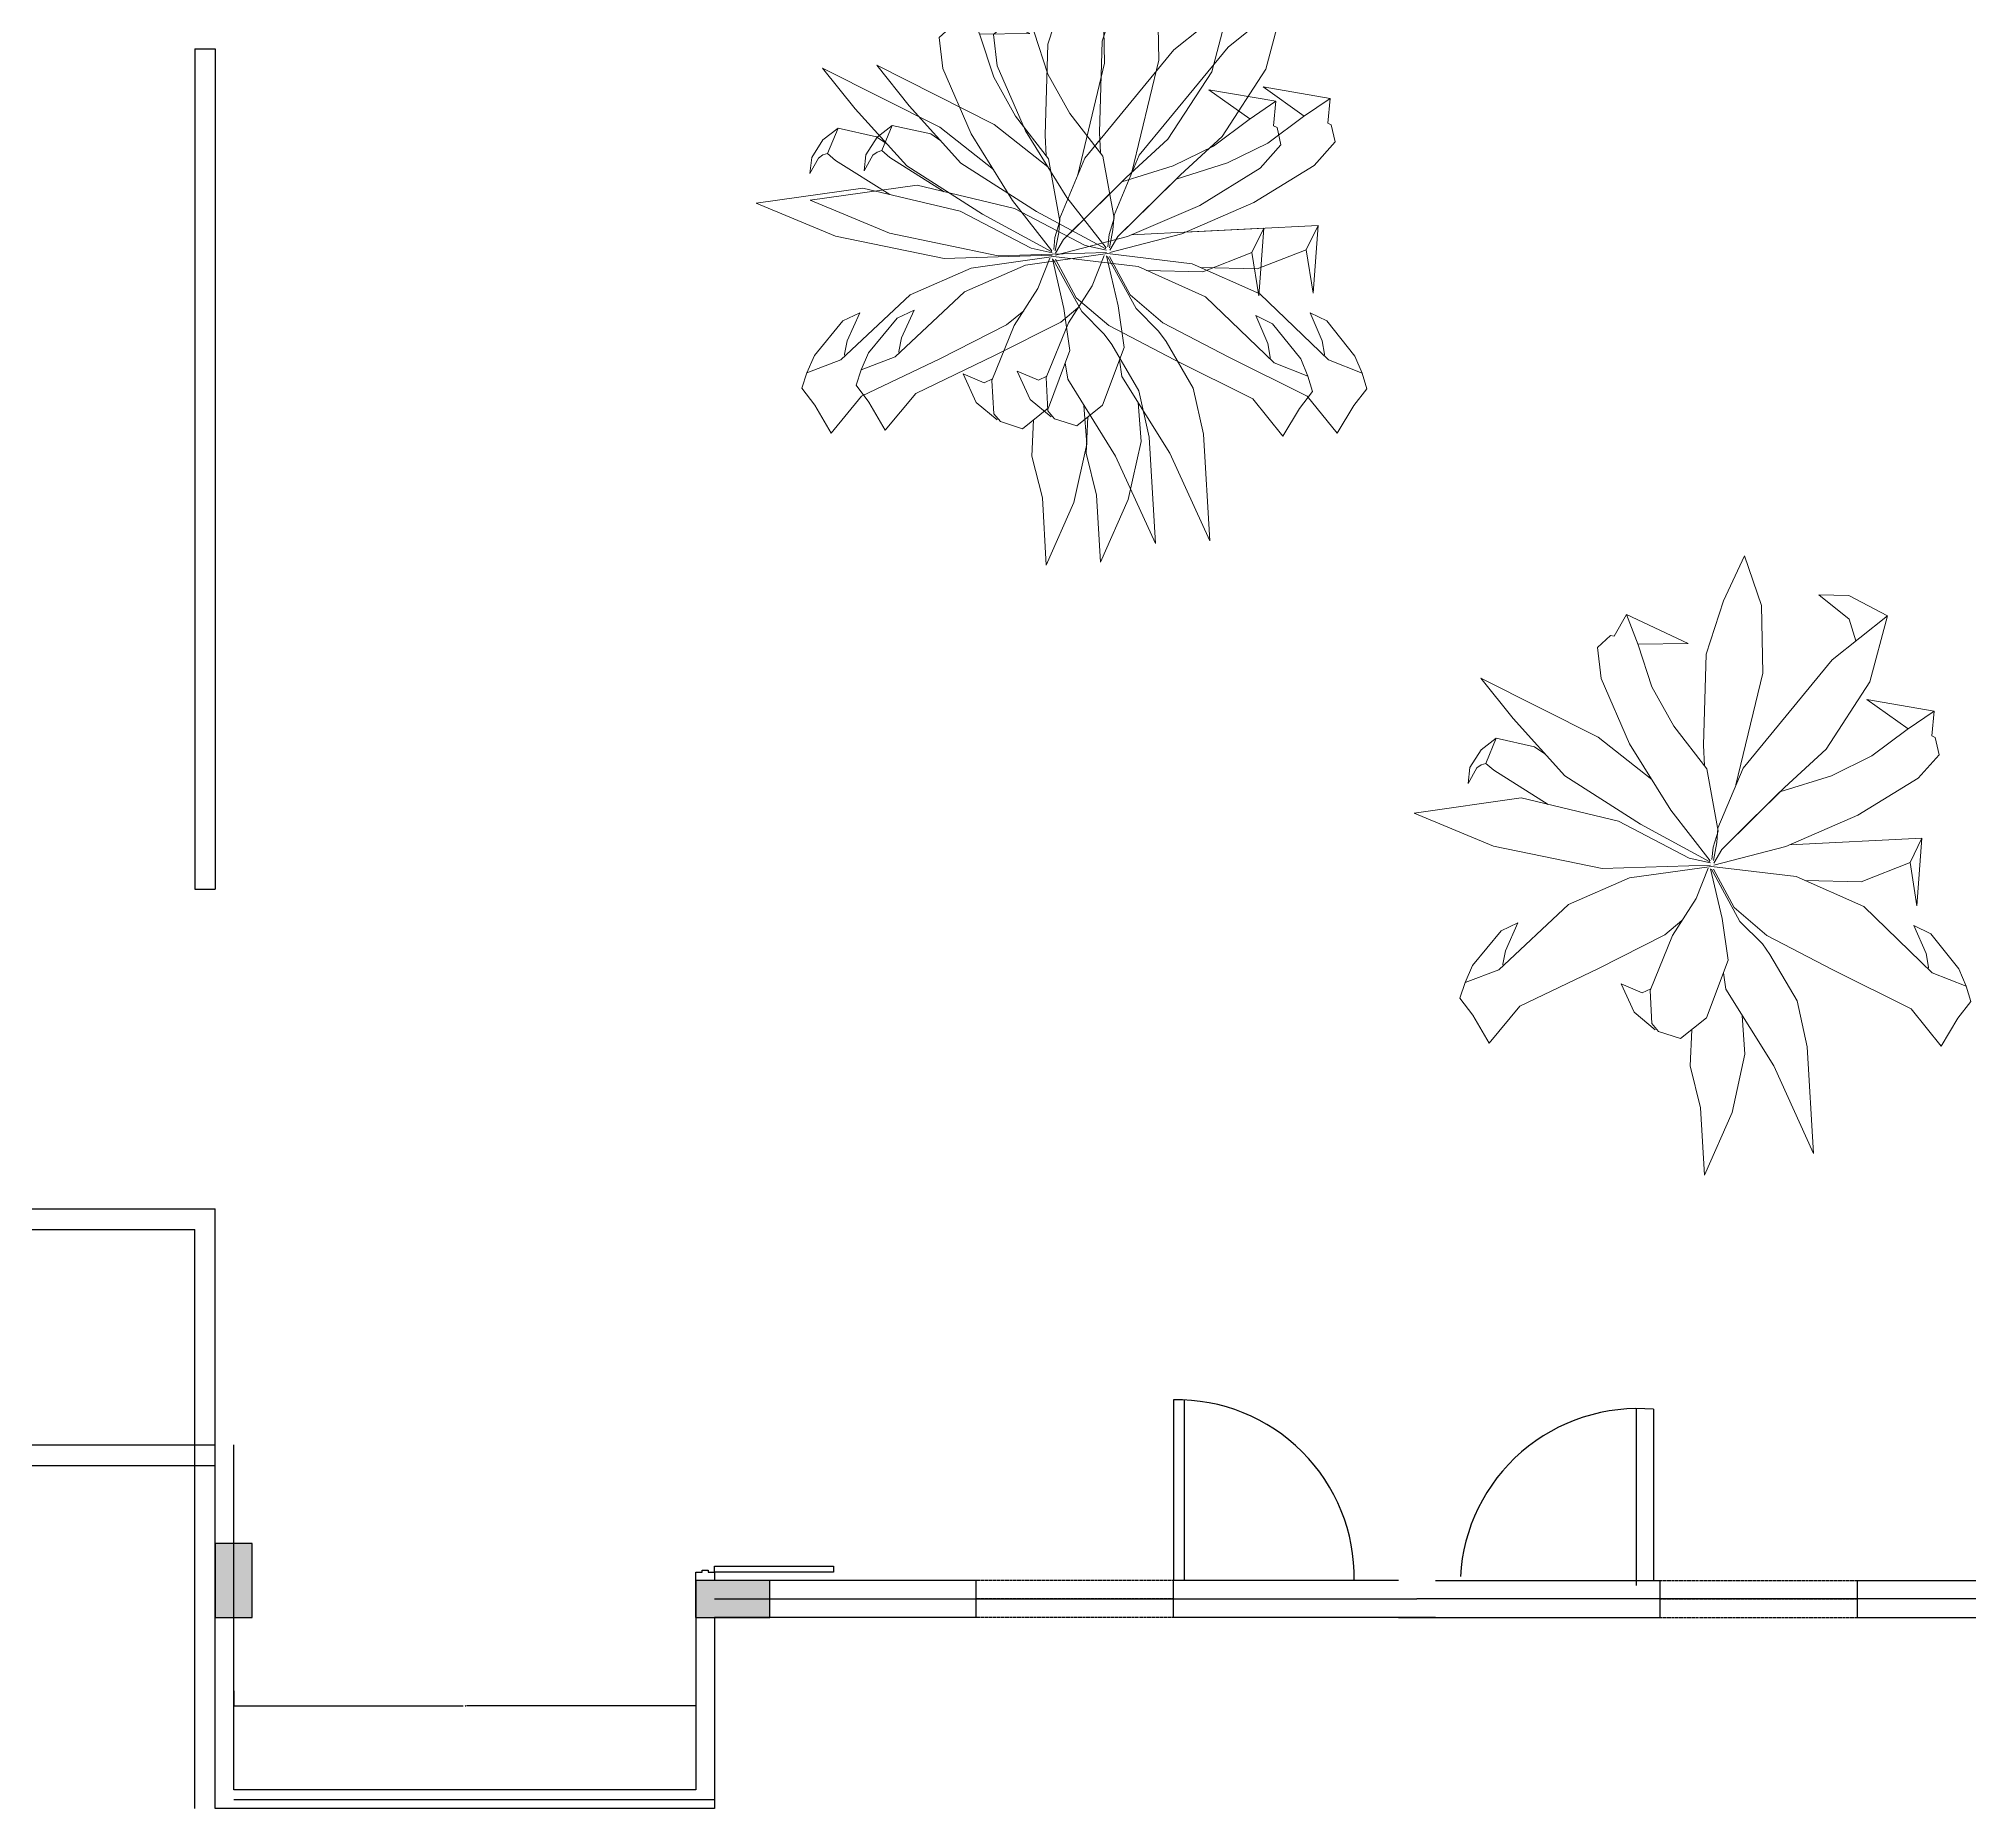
# Model space of a CAD drawing. Header units: metres. Extents: x -2370498 to 1228044, y -644254 to 236701.
# Drawn here: x -78493.2 to -78023.2, y 19227.2 to 19658.2 of the extents above; entities that cross this region are included whole.
import ezdxf

# ---------------------------------------------------------------- set-up
doc = ezdxf.new("R2010")
doc.units = ezdxf.units.M
doc.header["$MEASUREMENT"] = 0
doc.linetypes.add('HIDDEN2', pattern=[0.1875, 0.125, -0.0625])
for name, color, linetype in [('Beam', 6, 'Continuous'), ('column', 156, 'Continuous'), ('dim', 192, 'Continuous'), ('Door', 3, 'Continuous'), ('stair', 6, 'Continuous'), ('window', 5, 'HIDDEN2')]:
    doc.layers.add(name, color=color, linetype=linetype)
doc.layers.add('fl', color=7, linetype='Continuous', lineweight=9, true_color=0xa3d166)
doc.layers.add('Wall', color=7, linetype='Continuous', lineweight=30)
doc.styles.get("Standard").update_dxf_attribs({"font": 'arial.ttf'})
doc.dimstyles.get("Standard").update_dxf_attribs({"dimtxt": 0.18, "dimasz": 0.18, "dimexe": 0.18, "dimexo": 0.0625, "dimgap": 0.09, "dimtad": 0, "dimtih": 1, "dimtoh": 1, "dimdec": 1, "dimzin": 0, "dimdsep": 46, "dimlunit": 4, "dimtxsty": 'Standard', "dimcen": 0.09, "dimadec": 0, "dimazin": 0, "dimtfac": 1, "dimtdec": 1, "dimtofl": 0, "dimtmove": 0, "dimatfit": 3, "dimfxl": 1, "dimtolj": 1, "dimtzin": 0, "dimarcsym": 0})

# ---------------------------------------------------------------- blocks, each defined once
blk = doc.blocks.new('*D65')
at = {"layer": 'Defpoints', "color": 0, "transparency": 16777216}
for p in [(-78445.67, 19255.95), (-78333.17, 19255.95), (-78445.67, 19252.19)]:
    blk.add_point(p, dxfattribs=at)
at = {"layer": 'dim', "color": 0, "lineweight": -2, "transparency": 16777216}
for p, q in [((-78445.67, 19255.89), (-78445.67, 19252.01)), ((-78445.49, 19252.19), (-78389.81, 19252.19)), ((-78333.35, 19252.19), (-78389.02, 19252.19)), ((-78333.17, 19255.89), (-78333.17, 19252.01))]:
    blk.add_line(p, q, dxfattribs=at)
at = {"layer": 'dim', "color": 0, "transparency": 16777216}
for points in [[(-78445.49, 19252.22), (-78445.49, 19252.16), (-78445.67, 19252.19)], [(-78333.35, 19252.22), (-78333.35, 19252.16), (-78333.17, 19252.19)]]:
    blk.add_solid(points, dxfattribs=at)
at = {"layer": 'dim', "color": 0, "transparency": 16777216, "insert": (-78389.42, 19252.19), "char_height": 0.18, "attachment_point": 5}
blk.add_mtext('\\A1;9\'-4{\\H1x;\\S1/2;}"', dxfattribs=at)
blk = doc.blocks.new('FLOR 2')
for points in [[(214.4043, 128.2982), (214.3907, 128.3688), (214.3953, 128.4265), (214.4292, 128.5018), (214.4302, 128.5333), (214.4414, 128.5418), (214.459, 128.536), (214.4866, 128.5305), (214.465, 128.4951), (214.4562, 128.4197), (214.4473, 128.3559), (214.4405, 128.3378)], [(214.4302, 128.5333), (214.4183, 128.5223), (214.3978, 128.4891), (214.3961, 128.473), (214.4154, 128.4911), (214.4257, 128.4971), (214.4272, 128.4974)], [(214.403, 128.2987), (214.3752, 128.3885), (214.3261, 128.4713), (214.2767, 128.5271), (214.2944, 128.4352), (214.3409, 128.3618), (214.3913, 128.3142), (214.4011, 128.2981)], [(214.2383, 128.4387), (214.2437, 128.4544), (214.255, 128.4686), (214.2676, 128.4746), (214.2573, 128.463), (214.256, 128.4587), (214.2561, 128.4544)], [(214.2648, 128.4031), (214.2562, 128.4096), (214.2383, 128.4387), (214.2561, 128.4544), (214.264, 128.4497), (214.3074, 128.4148)], [(214.4, 128.2982), (214.3496, 128.3445), (214.2886, 128.393), (214.2271, 128.4192), (214.1846, 128.4344), (214.2663, 128.3549), (214.3161, 128.3228)], [(214.5225, 128.3905), (214.5023, 128.4028), (214.4753, 128.4055), (214.4886, 128.3907), (214.4877, 128.3827)], [(214.406, 128.2997), (214.4501, 128.3042), (214.4861, 128.3111), (214.5273, 128.3451), (214.537, 128.3722), (214.5249, 128.3883), (214.5166, 128.3915), (214.4888, 128.3837), (214.45, 128.3498), (214.4263, 128.3199), (214.4048, 128.3015)], [(214.5352, 128.3152), (214.5679, 128.3238), (214.612, 128.3508), (214.6557, 128.3911), (214.5995, 128.3754), (214.5621, 128.3721), (214.5328, 128.3606)], [(214.3993, 128.2978), (214.3468, 128.3158), (214.2804, 128.331), (214.219, 128.3358), (214.1924, 128.33), (214.1864, 128.316), (214.1878, 128.3131), (214.1737, 128.2969), (214.2017, 128.296), (214.2402, 128.2965), (214.2786, 128.2896), (214.3229, 128.2746), (214.3772, 128.2828), (214.3891, 128.2915), (214.3988, 128.296)], [(214.4067, 128.2991), (214.4575, 128.2904), (214.4824, 128.2783), (214.493, 128.2751), (214.5388, 128.2659), (214.5796, 128.2706), (214.6689, 128.2955), (214.5857, 128.3035), (214.5092, 128.3211), (214.495, 128.3184)], [(214.1737, 128.2969), (214.2148, 128.2545), (214.201, 128.296)], [(214.3933, 128.285), (214.3602, 128.2162), (214.3404, 128.1712), (214.2975, 128.1162), (214.2482, 128.0831), (214.2688, 128.141), (214.3325, 128.2446), (214.3747, 128.2821), (214.3863, 128.2871), (214.4001, 128.2951)], [(214.404, 128.2961), (214.4089, 128.2317), (214.4037, 128.1637), (214.3902, 128.1037), (214.3769, 128.0799), (214.3617, 128.0783), (214.3593, 128.0806), (214.3397, 128.0718), (214.3471, 128.0989), (214.3589, 128.1355), (214.3637, 128.1742), (214.3624, 128.221), (214.3863, 128.2705), (214.3933, 128.285), (214.4022, 128.2954)], [(214.4043, 128.2982), (214.4365, 128.2316), (214.4803, 128.1847), (214.5539, 128.1471), (214.5744, 128.1231), (214.5884, 128.1236), (214.5985, 128.1391), (214.6166, 128.1606), (214.5776, 128.1747), (214.5235, 128.228), (214.4767, 128.2723), (214.4446, 128.2912), (214.4072, 128.2973)], [(214.3443, 128.2552), (214.2601, 128.2016), (214.2044, 128.1836), (214.1588, 128.1834), (214.1896, 128.2135), (214.1896, 128.2135), (214.2285, 128.2427), (214.3025, 128.2706), (214.3197, 128.2756)], [(214.4421, 128.2257), (214.4591, 128.1798), (214.4572, 128.1343), (214.4947, 128.1408), (214.4406, 128.1176), (214.4572, 128.1343), (214.4406, 128.1176), (214.4086, 128.2282)], [(214.5744, 128.1231), (214.5582, 128.1242), (214.5214, 128.1374), (214.51, 128.1488), (214.5364, 128.1468), (214.5482, 128.1486), (214.5496, 128.1493)], [(214.2482, 128.0831), (214.2206, 128.1092), (214.2117, 128.1335), (214.2402, 128.1156), (214.2599, 128.1162)], [(214.3397, 128.0718), (214.3113, 128.1236), (214.3469, 128.0982)]]:
    blk.add_lwpolyline(points)

msp = doc.modelspace()

# ---------------------------------------------------------------- hatches: boundary and pattern name
at = {"layer": 'column'}
h = msp.add_hatch(color=256, dxfattribs=at)
h.dxf.hatch_style = 1
h.paths.add_polyline_path([(-78450.16774, 19291.73165), (-78441.16774, 19291.73165), (-78441.16774, 19273.73165), (-78450.16774, 19273.73165)])
h = msp.add_hatch(color=256, dxfattribs=at)
h.dxf.hatch_style = 1
h.paths.add_polyline_path([(-78315.16774, 19282.73165), (-78315.16774, 19273.73165), (-78333.16774, 19273.73165), (-78333.16774, 19282.73165)])

# ---------------------------------------------------------------- linework, layer by layer
for p, q in [((-78546.16774, 19373.23326), (-78450.16774, 19373.23326)), ((-78541.16774, 19368.23326), (-78455.16774, 19368.23326))]:
    msp.add_line(p, q)
at = {"layer": 'Beam'}
for p, q in [((-78328.66774, 19278.23165), (-78157.66774, 19278.23165)), ((-77986.66774, 19278.23165), (-78157.66774, 19278.23165)), ((-78328.66774, 19229.31561), (-78445.66774, 19229.31561))]:
    msp.add_line(p, q, dxfattribs=at)
at = {"layer": 'column'}
for points in [[(-78441.16774, 19291.73165), (-78450.16774, 19291.73165), (-78450.16774, 19273.73165), (-78441.16774, 19273.73165)], [(-78315.16774, 19273.73165), (-78315.16774, 19282.73165), (-78333.16774, 19282.73165), (-78333.16774, 19273.73165)]]:
    msp.add_lwpolyline(points, close=True, dxfattribs=at)
at = {"layer": 'Door'}
for p, q in [((-78455.16774, 19655.72058), (-78455.16774, 19451.08174)), ((-78455.16774, 19655.72058), (-78450.16774, 19655.72058)), ((-78450.16774, 19655.72058), (-78450.16774, 19451.08174)), ((-78455.16774, 19451.08174), (-78450.16774, 19451.08174)), ((-78216.91774, 19326.73165), (-78216.91774, 19282.73165)), ((-78214.21753, 19282.73165), (-78214.21753, 19326.69417)), ((-78104.16672, 19281.50398), (-78104.16672, 19324.59093)), ((-78100.023, 19324.41954), (-78100.023, 19282.73165))]:
    msp.add_line(p, q, dxfattribs=at)
msp.add_lwpolyline([(-78328.66774, 19282.73165), (-78333.16774, 19282.73165), (-78333.16774, 19284.73165), (-78331.66774, 19284.73165), (-78331.66774, 19285.23165), (-78330.16774, 19285.23165), (-78330.16774, 19284.73165), (-78328.66774, 19284.73165), (-78328.66774, 19282.73165)], dxfattribs=at)
msp.add_lwpolyline([(-78328.66774, 19284.73165), (-78328.66774, 19286.23165), (-78299.66774, 19286.23165), (-78299.66774, 19284.73165)], close=True, dxfattribs=at)
for centre, start, end in [((-78216.16774, 19283.48165), 359.0065311, 90.9934689), ((-78103.88039, 19281.33537), 84.883863, 176.8708007)]:
    msp.add_arc(centre, 43.2565, start, end, dxfattribs=at)
at = {"layer": 'stair'}
for p, q in [((-78450.16774, 19315.73165), (-78450.16774, 19373.23326)), ((-78546.16774, 19315.73165), (-78450.16774, 19315.73165)), ((-78546.16774, 19310.73165), (-78450.16774, 19310.73165))]:
    msp.add_line(p, q, dxfattribs=at)
at = {"layer": 'Wall'}
for p, q in [((-78450.16774, 19227.23165), (-78450.16774, 19373.23326)), ((-78455.16774, 19227.23165), (-78455.16774, 19368.23326)), ((-78445.66774, 19231.73165), (-78445.66774, 19315.73165)), ((-78264.91774, 19282.73165), (-78333.16774, 19282.73165)), ((-78333.16774, 19273.73165), (-78333.16774, 19282.73165)), ((-78264.91774, 19273.73165), (-78264.91774, 19282.73165)), ((-78162.16774, 19282.73165), (-78216.91774, 19282.73165)), ((-78216.91774, 19273.73165), (-78216.91774, 19282.73165)), ((-78153.16774, 19282.73165), (-78098.41774, 19282.73165)), ((-78098.41774, 19273.73165), (-78098.41774, 19282.73165)), ((-78050.41774, 19282.73165), (-77982.16774, 19282.73165)), ((-78050.41774, 19273.73165), (-78050.41774, 19282.73165)), ((-78333.16774, 19273.73165), (-78333.16774, 19231.73165)), ((-78264.91774, 19273.73165), (-78328.66774, 19273.73165)), ((-78328.66774, 19273.73165), (-78328.66774, 19227.23165)), ((-78153.16774, 19273.73165), (-78216.91774, 19273.73165)), ((-78162.16774, 19273.73165), (-78098.41774, 19273.73165)), ((-78050.41774, 19273.73165), (-77986.66774, 19273.73165)), ((-78333.16774, 19231.73165), (-78445.66774, 19231.73165)), ((-78328.66774, 19227.23165), (-78450.16774, 19227.23165))]:
    msp.add_line(p, q, dxfattribs=at)
at = {"layer": 'window'}
for p, q in [((-78216.91774, 19282.73165), (-78264.91774, 19282.73165)), ((-78098.41774, 19282.73165), (-78050.41774, 19282.73165)), ((-78216.91774, 19273.73165), (-78264.91774, 19273.73165)), ((-78098.41774, 19273.73165), (-78050.41774, 19273.73165))]:
    msp.add_line(p, q, dxfattribs=at)
at = {"layer": 'window', "lineweight": 40}
for p, q in [((-78216.91774, 19278.23165), (-78264.91774, 19278.23165)), ((-78098.41774, 19278.23165), (-78050.41774, 19278.23165))]:
    msp.add_line(p, q, dxfattribs=at)

# ---------------------------------------------------------------- block references
at = {"layer": 'fl', "color": 65, "true_color": 0x7da45b, "xscale": -280.5484827690335, "yscale": 280.5484827690435, "zscale": 280.5484827690366, "rotation": 108.9780678550718}
for p in [(-63770.21611, 88191.80093), (-63757.0131, 88192.49296), (-63609.99388, 88043.26289)]:
    msp.add_blockref('FLOR 2', p, dxfattribs=at)

# ---------------------------------------------------------------- dimensions: what is measured, and where the dimension line sits
at = {"layer": 'dim'}
dim = msp.add_linear_dim(base=(-78445.66774, 19252.18665), p1=(-78333.16774, 19255.95328), p2=(-78445.66774, 19255.95328), angle=180, dimstyle='Standard', dxfattribs=at)
dim.commit()
dim.dimension.update_dxf_attribs({"geometry": '*D65', "text_midpoint": (-78389.41774, 19252.18665)})

doc.saveas('drawing.dxf')
